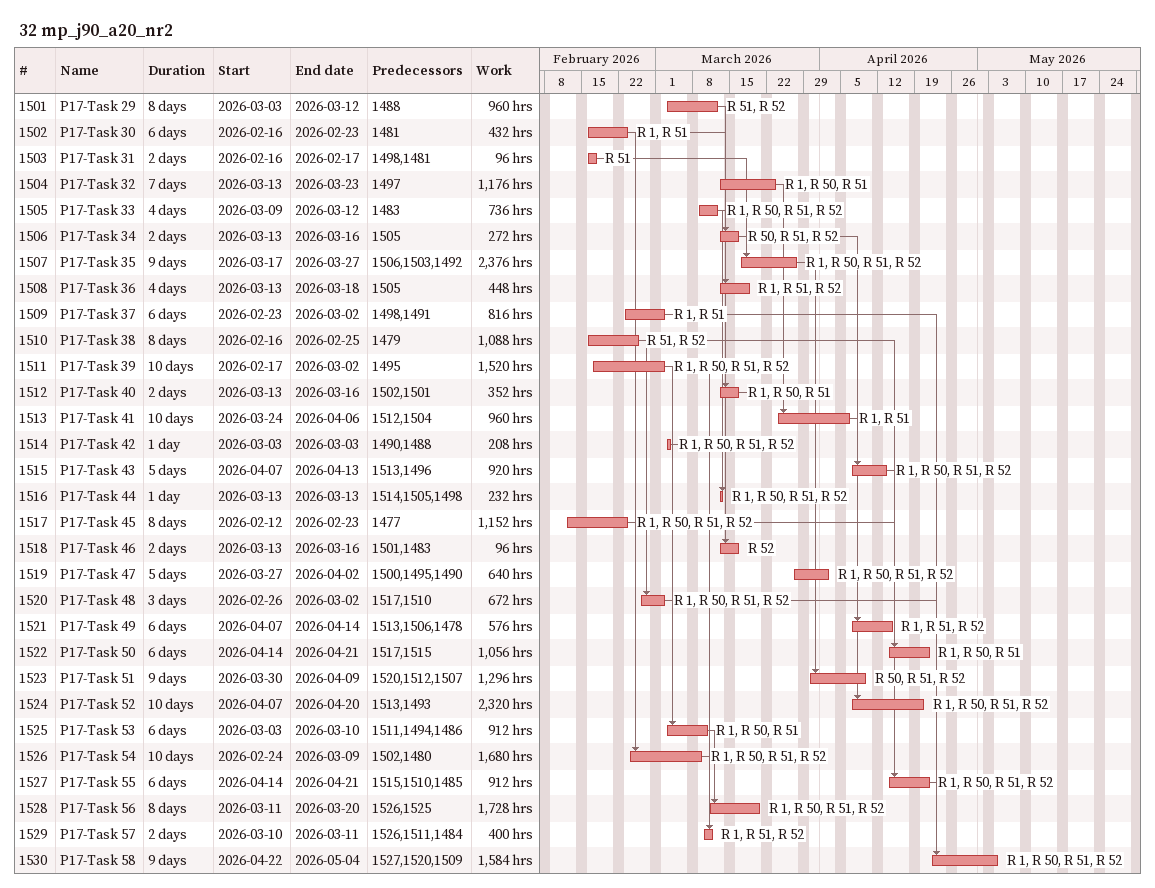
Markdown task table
32 mp_j90_a20_nr2

| ID | Task | Duration | Start | Finish | Predecessors | Resources | Work (h) |
|---|---|---|---|---|---|---|---|
| 1501 | P17-Task 29 | 8d | 2026-03-03 | 2026-03-12 | 1488 | R 51, R 52 | 960 |
| 1502 | P17-Task 30 | 6d | 2026-02-16 | 2026-02-23 | 1481 | R 1, R 51 | 432 |
| 1503 | P17-Task 31 | 2d | 2026-02-16 | 2026-02-17 | 1498, 1481 | R 51 | 96 |
| 1504 | P17-Task 32 | 7d | 2026-03-13 | 2026-03-23 | 1497 | R 1, R 50, R 51 | 1176 |
| 1505 | P17-Task 33 | 4d | 2026-03-09 | 2026-03-12 | 1483 | R 1, R 50, R 51, R 52 | 736 |
| 1506 | P17-Task 34 | 2d | 2026-03-13 | 2026-03-16 | 1505 | R 50, R 51, R 52 | 272 |
| 1507 | P17-Task 35 | 9d | 2026-03-17 | 2026-03-27 | 1506, 1503, 1492 | R 1, R 50, R 51, R 52 | 2376 |
| 1508 | P17-Task 36 | 4d | 2026-03-13 | 2026-03-18 | 1505 | R 1, R 51, R 52 | 448 |
| 1509 | P17-Task 37 | 6d | 2026-02-23 | 2026-03-02 | 1498, 1491 | R 1, R 51 | 816 |
| 1510 | P17-Task 38 | 8d | 2026-02-16 | 2026-02-25 | 1479 | R 51, R 52 | 1088 |
| 1511 | P17-Task 39 | 10d | 2026-02-17 | 2026-03-02 | 1495 | R 1, R 50, R 51, R 52 | 1520 |
| 1512 | P17-Task 40 | 2d | 2026-03-13 | 2026-03-16 | 1502, 1501 | R 1, R 50, R 51 | 352 |
| 1513 | P17-Task 41 | 10d | 2026-03-24 | 2026-04-06 | 1512, 1504 | R 1, R 51 | 960 |
| 1514 | P17-Task 42 | 1d | 2026-03-03 | 2026-03-03 | 1490, 1488 | R 1, R 50, R 51, R 52 | 208 |
| 1515 | P17-Task 43 | 5d | 2026-04-07 | 2026-04-13 | 1513, 1496 | R 1, R 50, R 51, R 52 | 920 |
| 1516 | P17-Task 44 | 1d | 2026-03-13 | 2026-03-13 | 1514, 1505, 1498 | R 1, R 50, R 51, R 52 | 232 |
| 1517 | P17-Task 45 | 8d | 2026-02-12 | 2026-02-23 | 1477 | R 1, R 50, R 51, R 52 | 1152 |
| 1518 | P17-Task 46 | 2d | 2026-03-13 | 2026-03-16 | 1501, 1483 | R 52 | 96 |
| 1519 | P17-Task 47 | 5d | 2026-03-27 | 2026-04-02 | 1500, 1495, 1490 | R 1, R 50, R 51, R 52 | 640 |
| 1520 | P17-Task 48 | 3d | 2026-02-26 | 2026-03-02 | 1517, 1510 | R 1, R 50, R 51, R 52 | 672 |
| 1521 | P17-Task 49 | 6d | 2026-04-07 | 2026-04-14 | 1513, 1506, 1478 | R 1, R 51, R 52 | 576 |
| 1522 | P17-Task 50 | 6d | 2026-04-14 | 2026-04-21 | 1517, 1515 | R 1, R 50, R 51 | 1056 |
| 1523 | P17-Task 51 | 9d | 2026-03-30 | 2026-04-09 | 1520, 1512, 1507 | R 50, R 51, R 52 | 1296 |
| 1524 | P17-Task 52 | 10d | 2026-04-07 | 2026-04-20 | 1513, 1493 | R 1, R 50, R 51, R 52 | 2320 |
| 1525 | P17-Task 53 | 6d | 2026-03-03 | 2026-03-10 | 1511, 1494, 1486 | R 1, R 50, R 51 | 912 |
| 1526 | P17-Task 54 | 10d | 2026-02-24 | 2026-03-09 | 1502, 1480 | R 1, R 50, R 51, R 52 | 1680 |
| 1527 | P17-Task 55 | 6d | 2026-04-14 | 2026-04-21 | 1515, 1510, 1485 | R 1, R 50, R 51, R 52 | 912 |
| 1528 | P17-Task 56 | 8d | 2026-03-11 | 2026-03-20 | 1526, 1525 | R 1, R 50, R 51, R 52 | 1728 |
| 1529 | P17-Task 57 | 2d | 2026-03-10 | 2026-03-11 | 1526, 1511, 1484 | R 1, R 51, R 52 | 400 |
| 1530 | P17-Task 58 | 9d | 2026-04-22 | 2026-05-04 | 1527, 1520, 1509 | R 1, R 50, R 51, R 52 | 1584 |
